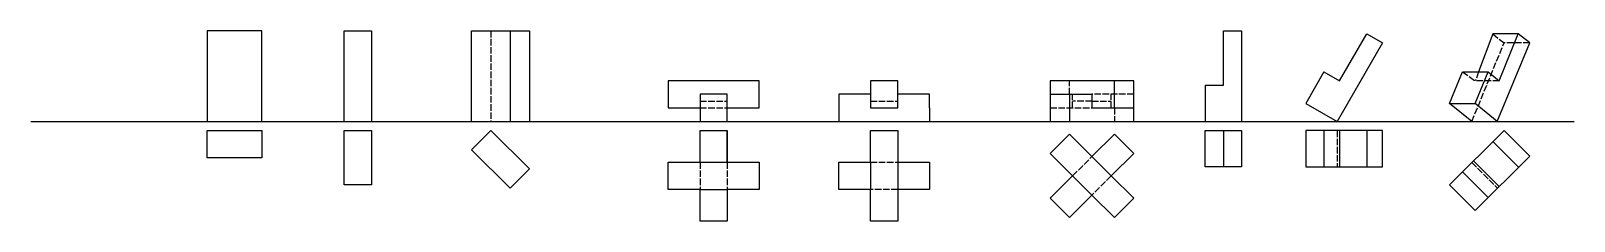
# Model space of a CAD drawing. Header units: millimetres. Extents: x 564 to 2262, y 469 to 679.
import ezdxf

# ---------------------------------------------------------------- set-up
doc = ezdxf.new("R2010")
doc.units = ezdxf.units.MM
doc.header["$LTSCALE"] = 0.6
doc.linetypes.add('ACAD_ISO02W100', pattern=[15, 12, -3])
doc.layers.add('Kontur', color=7, linetype='Continuous')
doc.layers.add('Skjulte linjer', color=7, linetype='ACAD_ISO02W100')

msp = doc.modelspace()

# ---------------------------------------------------------------- linework, layer by layer
for p, q in [((758.2, 579.2), (818.2, 579.2)), ((1150.4, 579.2), (1150.4, 579.2)), ((1150.4, 579.2), (1150.4, 579.2))]:
    msp.add_line(p, q)
at = {"layer": 'Kontur'}
for p, q in [((818.2, 679.2), (758.2, 679.2)), ((758.2, 679.2), (758.2, 579.2)), ((818.2, 579.2), (818.2, 679.2)), ((908.9, 579.2), (908.9, 679.2)), ((908.9, 679.2), (938.9, 679.2)), ((938.9, 679.2), (938.9, 679.2)), ((938.9, 679.2), (938.9, 579.2)), ((1049.2, 579.2), (1049.2, 679.2)), ((1049.2, 679.2), (1112.8, 679.2)), ((1091.6, 679.2), (1091.6, 579.2)), ((1112.8, 679.2), (1112.8, 579.2)), ((1876.6, 619.2), (1876.6, 679.2)), ((1876.6, 679.2), (1896.6, 679.2)), ((1896.6, 679.2), (1896.6, 579.2)), ((2051.7, 665.8), (2001.7, 579.2)), ((2004.4, 623.9), (2034.4, 675.8)), ((2034.4, 675.8), (2051.7, 665.8)), ((2173, 675.8), (2157.4, 633.9)), ((2200.8, 675.8), (2173, 675.8)), ((2177.7, 579.2), (2213.6, 665.8)), ((2180.1, 623.9), (2200.8, 675.8)), ((2213.6, 665.8), (2200.8, 675.8)), ((1987.1, 633.9), (1967.1, 599.2)), ((1987.1, 633.9), (2004.4, 623.9)), ((2125.4, 599.2), (2139.6, 633.9)), ((2139.6, 633.9), (2167.8, 633.9)), ((2153.7, 599.2), (2167.8, 633.9)), ((2167.8, 633.9), (2180.1, 623.9)), ((1365.6, 624.2), (1265.6, 624.2)), ((1265.6, 624.2), (1265.6, 594.2)), ((1365.6, 594.2), (1365.6, 624.2)), ((1488.2, 624.2), (1488.2, 594.2)), ((1518.2, 624.2), (1488.2, 624.2)), ((1518.2, 594.2), (1518.2, 624.2)), ((1777.8, 624.2), (1685.9, 624.2)), ((1685.9, 624.2), (1685.9, 594.2)), ((1756.6, 594.2), (1756.6, 624.2)), ((1777.8, 609.2), (1777.8, 624.2)), ((1856.6, 619.2), (1876.6, 619.2)), ((1856.6, 619.2), (1856.6, 579.2)), ((1330.6, 609.2), (1300.6, 609.2)), ((1300.6, 609.2), (1300.6, 579.2)), ((1330.6, 579.2), (1330.6, 609.2)), ((1453.2, 609.2), (1453.2, 579.2)), ((1488.2, 609.2), (1453.2, 609.2)), ((1553.2, 609.2), (1518.2, 609.2)), ((1553.2, 594.2), (1553.2, 609.2)), ((1685.9, 609.2), (1731.8, 609.2)), ((1707.1, 609.2), (1707.1, 579.2)), ((1731.8, 609.2), (1731.8, 594.2)), ((1777.8, 579.2), (1777.8, 609.2)), ((1967.1, 599.2), (2001.7, 579.2)), ((2149.9, 579.2), (2125.4, 599.2)), ((2125.4, 599.2), (2153.7, 599.2)), ((2177.7, 579.2), (2153.7, 599.2)), ((564.2, 579.2), (2262.5, 579.2)), ((1265.6, 594.2), (1300.6, 594.2)), ((1300.6, 579.2), (1330.6, 579.2)), ((1330.6, 594.2), (1365.6, 594.2)), ((1488.2, 594.2), (1518.2, 594.2)), ((1553.2, 594.2), (1553.2, 579.2)), ((1685.9, 594.2), (1685.9, 579.2)), ((1731.8, 594.2), (1777.8, 594.2)), ((1856.6, 579.2), (1896.6, 579.2)), ((758.2, 569.2), (818.2, 569.2)), ((758.2, 539.2), (758.2, 569.2)), ((818.2, 569.2), (818.2, 539.2)), ((908.9, 569.2), (938.9, 569.2)), ((908.9, 509.2), (908.9, 569.2)), ((938.9, 569.2), (938.9, 509.2)), ((1049.2, 548), (1070.4, 569.2)), ((1070.4, 569.2), (1112.8, 526.8)), ((1300.6, 569.2), (1330.6, 569.2)), ((1300.6, 534.2), (1300.6, 569.2)), ((1330.6, 569.2), (1330.6, 534.2)), ((1330.6, 534.2), (1330.6, 569.2)), ((1488.2, 569.2), (1518.2, 569.2)), ((1488.2, 534.2), (1488.2, 569.2)), ((1518.2, 569.2), (1518.2, 534.2)), ((1685.9, 544), (1707.1, 565.2)), ((1707.1, 565.2), (1731.8, 540.4)), ((1731.8, 540.4), (1756.6, 565.2)), ((1756.6, 565.2), (1777.8, 544)), ((1856.6, 569.2), (1896.6, 569.2)), ((1856.6, 529.2), (1856.6, 569.2)), ((1876.6, 569.2), (1876.6, 529.2)), ((1896.6, 569.2), (1896.6, 529.2)), ((1967.1, 569.2), (1967.1, 529.2)), ((2051.7, 569.2), (1967.1, 569.2)), ((1967.1, 569.2), (1967.1, 529.2)), ((2051.7, 569.2), (1967.1, 569.2)), ((1967.1, 569.2), (1967.1, 529.2)), ((2051.7, 569.2), (1967.1, 569.2)), ((1967.1, 569.2), (1967.1, 529.2)), ((2051.7, 569.2), (1967.1, 569.2)), ((1967.1, 569.2), (1967.1, 529.2)), ((2051.7, 569.2), (1967.1, 569.2)), ((1967.1, 569.2), (1967.1, 529.2)), ((2051.7, 569.2), (1967.1, 569.2)), ((1967.1, 569.2), (1967.1, 529.2)), ((2051.7, 569.2), (1967.1, 569.2)), ((1967.1, 569.2), (1967.1, 529.2)), ((2051.7, 569.2), (1967.1, 569.2)), ((1987.1, 569.2), (1987.1, 529.2)), ((1987.1, 569.2), (1987.1, 529.2)), ((1987.1, 569.2), (1987.1, 529.2)), ((1987.1, 569.2), (1987.1, 529.2)), ((1987.1, 569.2), (1987.1, 529.2)), ((1987.1, 569.2), (1987.1, 529.2)), ((1987.1, 569.2), (1987.1, 529.2)), ((1987.1, 569.2), (1987.1, 529.2)), ((2004.4, 569.2), (2004.4, 529.2)), ((2004.4, 569.2), (2004.4, 529.2)), ((2004.4, 569.2), (2004.4, 529.2)), ((2004.4, 569.2), (2004.4, 529.2)), ((2004.4, 569.2), (2004.4, 529.2)), ((2004.4, 569.2), (2004.4, 529.2)), ((2004.4, 569.2), (2004.4, 529.2)), ((2004.4, 569.2), (2004.4, 529.2)), ((2034.4, 569.2), (2034.4, 529.2)), ((2034.4, 569.2), (2034.4, 529.2)), ((2034.4, 569.2), (2034.4, 529.2)), ((2034.4, 569.2), (2034.4, 529.2)), ((2034.4, 569.2), (2034.4, 529.2)), ((2034.4, 569.2), (2034.4, 529.2)), ((2034.4, 569.2), (2034.4, 529.2)), ((2034.4, 569.2), (2034.4, 529.2)), ((2051.7, 529.2), (2051.7, 569.2)), ((2051.7, 529.2), (2051.7, 569.2)), ((2051.7, 529.2), (2051.7, 569.2)), ((2051.7, 529.2), (2051.7, 569.2)), ((2051.7, 529.2), (2051.7, 569.2)), ((2051.7, 529.2), (2051.7, 569.2)), ((2051.7, 529.2), (2051.7, 569.2)), ((2051.7, 529.2), (2051.7, 569.2)), ((2185.3, 569.2), (2125.4, 509.4)), ((2185.3, 569.2), (2125.4, 509.4)), ((2185.3, 569.2), (2125.4, 509.4)), ((2185.3, 569.2), (2125.4, 509.4)), ((2185.3, 569.2), (2125.4, 509.4)), ((2185.3, 569.2), (2125.4, 509.4)), ((2185.3, 569.2), (2125.4, 509.4)), ((2185.3, 569.2), (2125.4, 509.4)), ((2213.6, 540.9), (2185.3, 569.2)), ((2213.6, 540.9), (2185.3, 569.2)), ((2213.6, 540.9), (2185.3, 569.2)), ((2213.6, 540.9), (2185.3, 569.2)), ((2213.6, 540.9), (2185.3, 569.2)), ((2213.6, 540.9), (2185.3, 569.2)), ((2213.6, 540.9), (2185.3, 569.2)), ((2213.6, 540.9), (2185.3, 569.2)), ((1091.6, 505.6), (1049.2, 548)), ((1710.6, 519.2), (1685.9, 544)), ((1777.8, 544), (1753, 519.2)), ((2173, 557), (2201.3, 528.7)), ((2173, 557), (2201.3, 528.7)), ((2173, 557), (2201.3, 528.7)), ((2173, 557), (2201.3, 528.7)), ((2173, 557), (2201.3, 528.7)), ((2173, 557), (2201.3, 528.7)), ((2173, 557), (2201.3, 528.7)), ((2173, 557), (2201.3, 528.7)), ((818.2, 539.2), (758.2, 539.2)), ((1112.8, 526.8), (1091.6, 505.6)), ((1265.6, 504.2), (1265.6, 534.2)), ((1265.6, 534.2), (1300.6, 534.2)), ((1300.6, 534.2), (1330.6, 534.2)), ((1330.6, 534.2), (1365.6, 534.2)), ((1365.6, 534.2), (1365.6, 504.2)), ((1453.2, 504.2), (1453.2, 534.2)), ((1453.2, 534.2), (1488.2, 534.2)), ((1488.2, 534.2), (1488.2, 504.2)), ((1518.2, 534.2), (1553.2, 534.2)), ((1518.2, 534.2), (1518.2, 504.2)), ((1553.2, 534.2), (1553.2, 504.2)), ((1731.8, 540.4), (1753, 519.2)), ((1896.6, 529.2), (1856.6, 529.2)), ((1967.1, 529.2), (2051.7, 529.2)), ((1967.1, 529.2), (2051.7, 529.2)), ((1967.1, 529.2), (2051.7, 529.2)), ((1967.1, 529.2), (2051.7, 529.2)), ((1967.1, 529.2), (2051.7, 529.2)), ((1967.1, 529.2), (2051.7, 529.2)), ((1967.1, 529.2), (2051.7, 529.2)), ((1967.1, 529.2), (2051.7, 529.2)), ((2151.8, 535.8), (2180.1, 507.5)), ((2151.8, 535.8), (2180.1, 507.5)), ((2151.8, 535.8), (2180.1, 507.5)), ((2151.8, 535.8), (2180.1, 507.5)), ((2151.8, 535.8), (2180.1, 507.5)), ((2151.8, 535.8), (2180.1, 507.5)), ((2151.8, 535.8), (2180.1, 507.5)), ((2151.8, 535.8), (2180.1, 507.5)), ((2153.7, 481.1), (2213.6, 540.9)), ((2153.7, 481.1), (2213.6, 540.9)), ((2153.7, 481.1), (2213.6, 540.9)), ((2153.7, 481.1), (2213.6, 540.9)), ((2153.7, 481.1), (2213.6, 540.9)), ((2153.7, 481.1), (2213.6, 540.9)), ((2153.7, 481.1), (2213.6, 540.9)), ((2153.7, 481.1), (2213.6, 540.9)), ((1685.9, 494.5), (1710.6, 519.2)), ((1710.6, 519.2), (1731.8, 498)), ((1753, 519.2), (1777.8, 494.5)), ((2139.6, 523.5), (2167.8, 495.2)), ((2139.6, 523.5), (2167.8, 495.2)), ((2139.6, 523.5), (2167.8, 495.2)), ((2139.6, 523.5), (2167.8, 495.2)), ((2139.6, 523.5), (2167.8, 495.2)), ((2139.6, 523.5), (2167.8, 495.2)), ((2139.6, 523.5), (2167.8, 495.2)), ((2139.6, 523.5), (2167.8, 495.2)), ((938.9, 509.2), (908.9, 509.2)), ((1300.6, 504.2), (1265.6, 504.2)), ((1300.6, 469.2), (1300.6, 504.2)), ((1300.6, 504.2), (1330.6, 504.2)), ((1365.6, 504.2), (1330.6, 504.2)), ((1330.6, 504.2), (1330.6, 469.2)), ((1488.2, 504.2), (1453.2, 504.2)), ((1488.2, 469.2), (1488.2, 504.2)), ((1553.2, 504.2), (1518.2, 504.2)), ((1518.2, 504.2), (1518.2, 469.2)), ((1707.1, 473.3), (1685.9, 494.5)), ((1731.8, 498), (1707.1, 473.3)), ((1756.6, 473.3), (1731.8, 498)), ((1777.8, 494.5), (1756.6, 473.3)), ((2125.4, 509.4), (2153.7, 481.1)), ((2125.4, 509.4), (2153.7, 481.1)), ((2125.4, 509.4), (2153.7, 481.1)), ((2125.4, 509.4), (2153.7, 481.1)), ((2125.4, 509.4), (2153.7, 481.1)), ((2125.4, 509.4), (2153.7, 481.1)), ((2125.4, 509.4), (2153.7, 481.1)), ((2125.4, 509.4), (2153.7, 481.1)), ((1330.6, 469.2), (1300.6, 469.2)), ((1518.2, 469.2), (1488.2, 469.2))]:
    msp.add_line(p, q, dxfattribs=at)
at = {"layer": 'Skjulte linjer'}
for p, q in [((1070.4, 679.2), (1070.4, 579.2)), ((2149.9, 579.2), (2185.3, 665.8)), ((2173, 675.8), (2185.3, 665.8)), ((2213.6, 665.8), (2185.3, 665.8)), ((2139.6, 633.9), (2153.7, 623.9)), ((2157.4, 633.9), (2153.7, 623.9)), ((1707.1, 609.2), (1707.1, 624.2)), ((2180.1, 623.9), (2153.7, 623.9)), ((1300.6, 601.7), (1330.6, 601.7)), ((1488.2, 601.7), (1518.2, 601.7)), ((1710.6, 594.2), (1710.6, 609.2)), ((1731.8, 601.7), (1710.6, 601.7)), ((1777.8, 609.2), (1731.8, 609.2)), ((1731.8, 601.7), (1753, 601.7)), ((1753, 594.2), (1753, 609.2)), ((1300.6, 594.2), (1330.6, 594.2)), ((1685.9, 594.2), (1731.8, 594.2)), ((1756.6, 594.2), (1756.6, 579.2)), ((2001.7, 569.2), (2001.7, 529.2)), ((2001.7, 569.2), (2001.7, 529.2)), ((2001.7, 569.2), (2001.7, 529.2)), ((2001.7, 569.2), (2001.7, 529.2)), ((2001.7, 569.2), (2001.7, 529.2)), ((2001.7, 569.2), (2001.7, 529.2)), ((2001.7, 569.2), (2001.7, 529.2)), ((2001.7, 569.2), (2001.7, 529.2)), ((1300.6, 534.2), (1300.6, 504.2)), ((1330.6, 534.2), (1330.6, 504.2)), ((1488.2, 534.2), (1518.2, 534.2)), ((1710.6, 519.2), (1731.8, 540.4)), ((2149.9, 533.9), (2178.2, 505.6)), ((2149.9, 533.9), (2178.2, 505.6)), ((2149.9, 533.9), (2178.2, 505.6)), ((2149.9, 533.9), (2178.2, 505.6)), ((2149.9, 533.9), (2178.2, 505.6)), ((2149.9, 533.9), (2178.2, 505.6)), ((2149.9, 533.9), (2178.2, 505.6)), ((2149.9, 533.9), (2178.2, 505.6)), ((1753, 519.2), (1731.8, 498)), ((1518.2, 504.2), (1488.2, 504.2))]:
    msp.add_line(p, q, dxfattribs=at)

doc.saveas('drawing.dxf')
